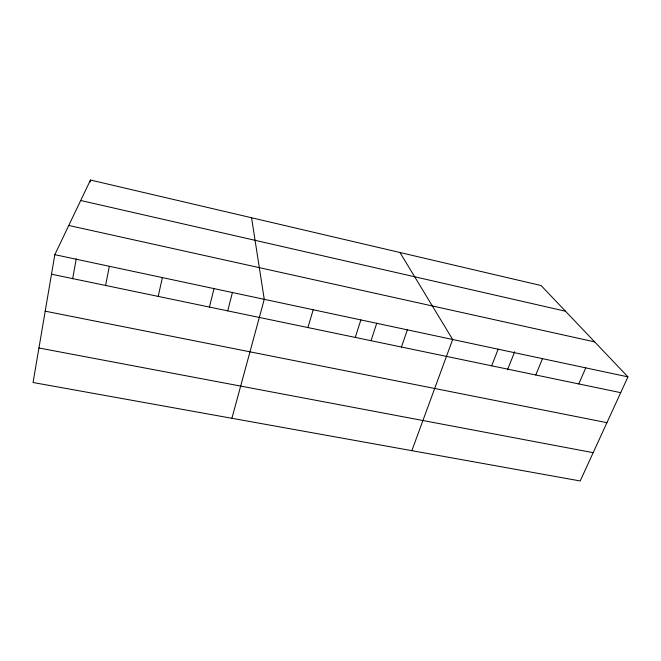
<?xml version="1.0" encoding="UTF-8"?>
<svg xmlns="http://www.w3.org/2000/svg" width="661" height="661" viewBox="0 0 661 661"><rect width="100%" height="100%" fill="white"/><g stroke="black" fill="none" stroke-linecap="round" stroke-linejoin="round"><path stroke-width="0.99" d="M54.83 254.667L33.05 382.504L580.193 480.968L627.95 376.869L541.095 285.552L90.474 180.032L54.83 254.667L627.95 376.869M72.644 278.793L76.263 258.773M90.127 181.973L90.474 180.032M105.586 285.453L109.346 266.284M158.21 296.409L162.391 277.595M209.438 307.068L214.007 288.601M227.706 310.91L232.482 292.245M231.912 418.289L264.26 299.317L251.568 217.758M307.927 327.567L313.207 309.753M355.279 337.424L360.881 319.924M371.052 340.589L376.77 323.179M401.442 347.033L407.358 329.831M411.853 450.67L452.661 339.49L399.963 252.51M491.668 365.806L498.163 349.19M507.466 369.854L514.704 351.718M535.757 374.985L542.516 358.65M578.755 383.934L585.762 367.871M38.933 347.983L593.165 452.678M45.204 311.182L606.938 422.668M51.5 274.199L620.704 392.659M68.769 225.467L594.685 341.894M80.708 200.49L565.502 311.215"/></g></svg>
